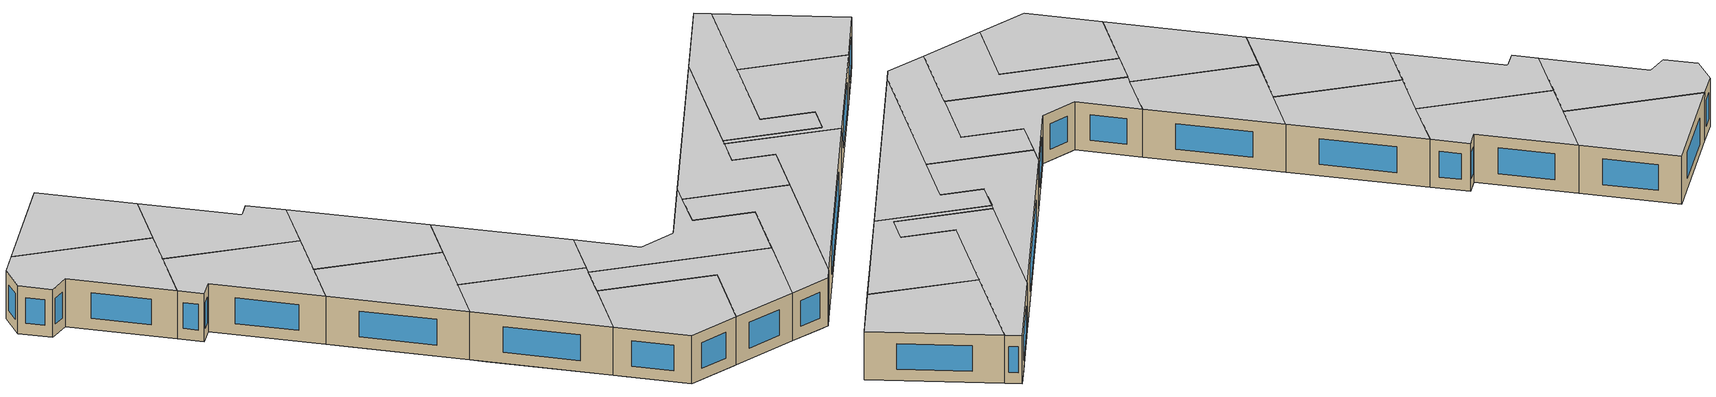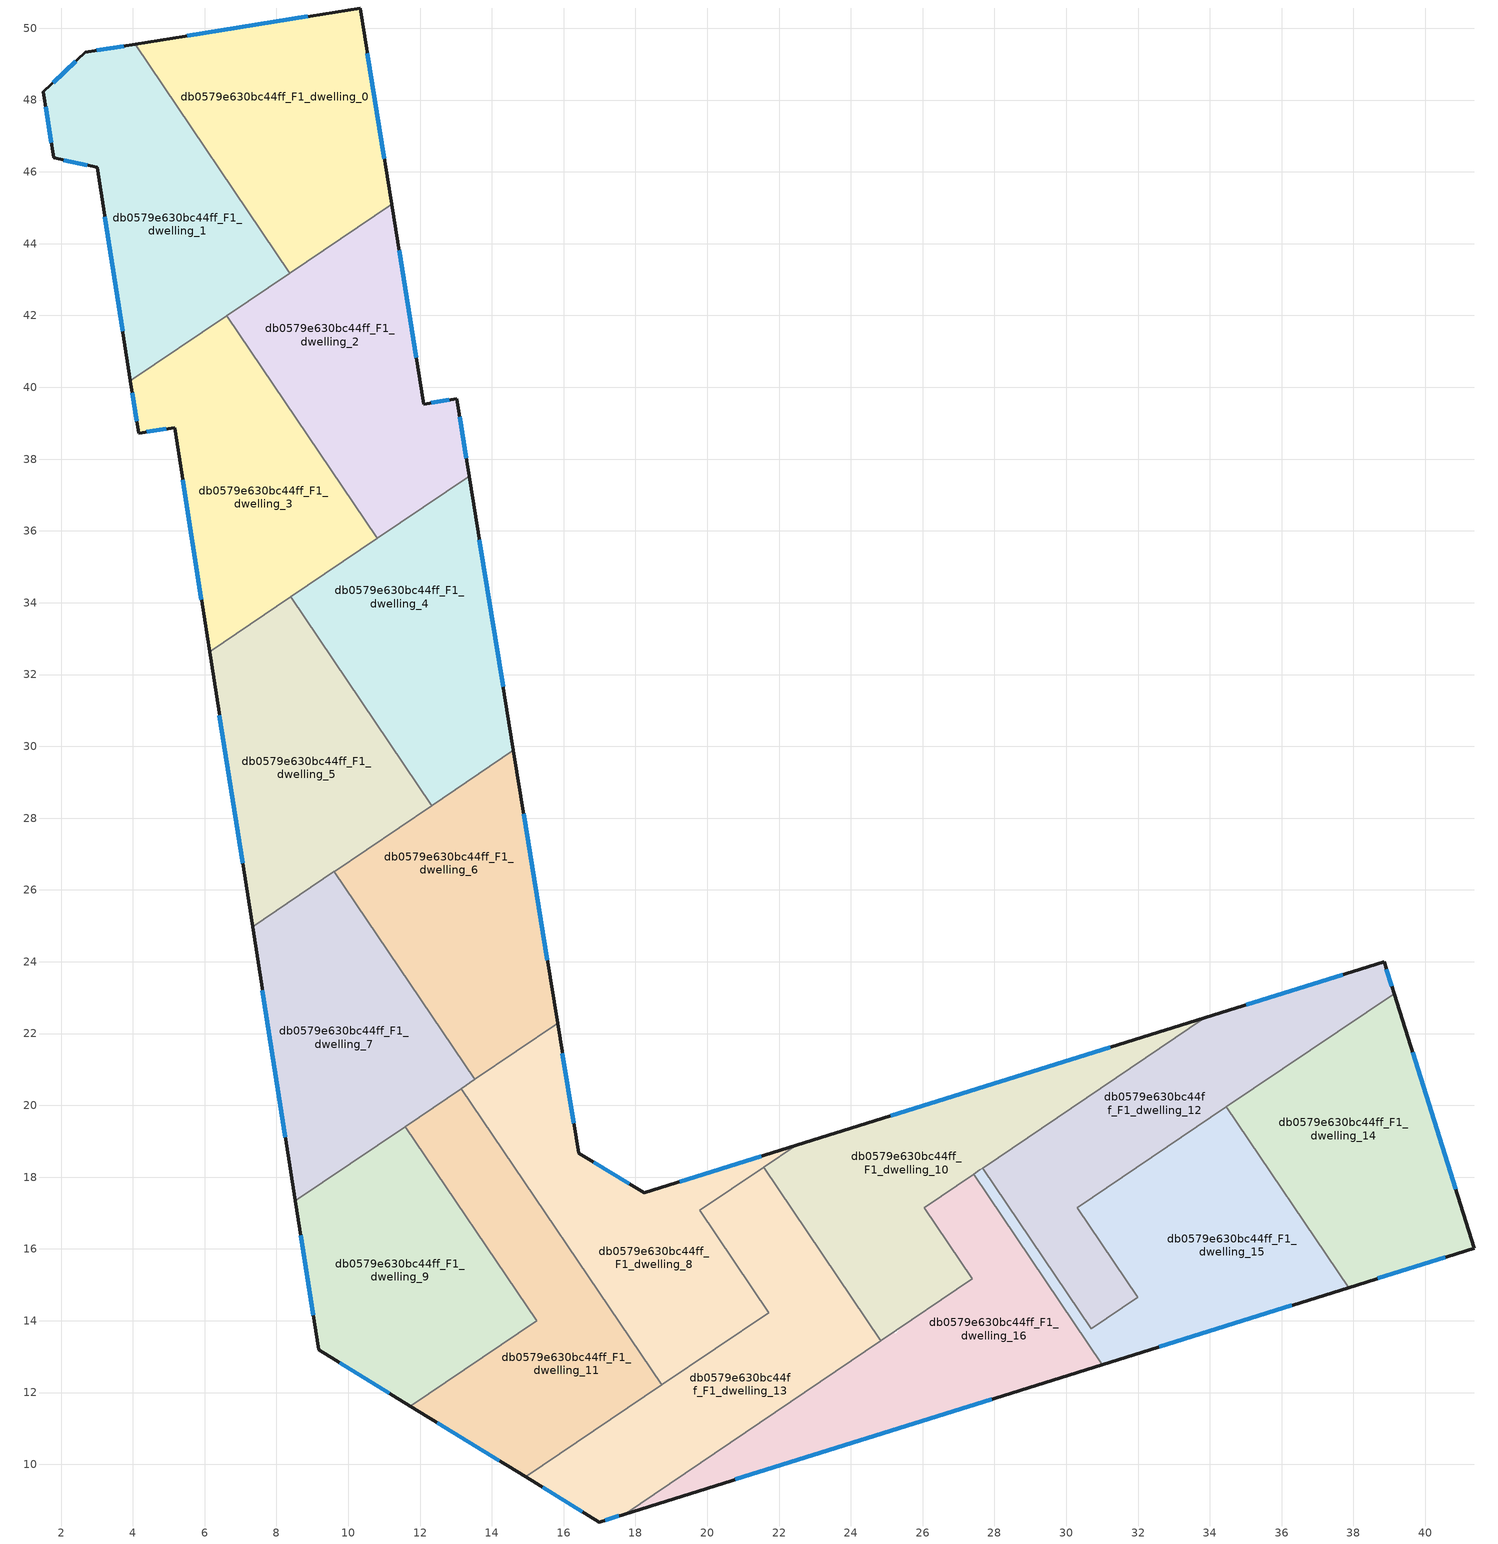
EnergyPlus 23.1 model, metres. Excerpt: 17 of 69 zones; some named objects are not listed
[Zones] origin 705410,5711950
db0579e630bc44ff_F1_dwelling_0
 floor to db0579e630bc44ff_F0_dwelling_0 (EU_floor_Construction): 10.33,50.57 10.8,47.63 8.46,44.39 6.68,45.68 4.06,49.55 z3
 floor to db0579e630bc44ff_F0_dwelling_2 (EU_floor_Construction): 10.8,47.63 11.21,45.1 8.37,43.18 7.99,43.74 z3
 floor to db0579e630bc44ff_F0_dwelling_1 (EU_floor_Construction): 8.46,44.39 7.99,43.74 6.68,45.68 z3
 wall outside (EU_wall_Construction): 11.21,45.1 10.33,50.57 4.06,49.55 z3:6
 wall to db0579e630bc44ff_F1_dwelling_1 (EU_wall_Construction): 4.06,49.55 8.37,43.18 z3:6
 wall to db0579e630bc44ff_F1_dwelling_2 (EU_wall_Construction): 8.37,43.18 11.21,45.1 z3:6
 window (EU_Window_Construction): 8.88,50.33 5.51,49.79 / 11,46.37 10.53,49.3 z3.69:5.31
 ceiling to db0579e630bc44ff_F2_dwelling_0 (EU_floor_Construction): 11.21,45.1 10.33,50.57 4.06,49.55 8.37,43.18 z6
db0579e630bc44ff_F1_dwelling_1
 floor to db0579e630bc44ff_F0_dwelling_1 (EU_floor_Construction): 6.68,45.68 7.99,43.74 6.84,42.15 3.93,40.18 3.01,46.12 1.79,46.39 1.51,48.24 2.22,48.9 z3
 floor to db0579e630bc44ff_F0_dwelling_0 (EU_floor_Construction): 4.06,49.55 6.68,45.68 2.22,48.9 2.68,49.33 z3
 floor to db0579e630bc44ff_F0_dwelling_2 (EU_floor_Construction): 7.99,43.74 8.37,43.18 6.85,42.15 z3
 wall outside (EU_wall_Construction): 4.06,49.55 2.68,49.33 1.51,48.24 1.79,46.39 3.01,46.12 3.93,40.18 z3:6
 wall to db0579e630bc44ff_F1_dwelling_3 (EU_wall_Construction): 3.93,40.18 6.61,41.99 z3:6
 wall to db0579e630bc44ff_F1_dwelling_2 (EU_wall_Construction): 6.61,41.99 8.37,43.18 z3:6
 window (EU_Window_Construction): 2.07,46.33 2.73,46.19 / 1.58,47.81 1.73,46.82 / 2.41,49.08 1.78,48.49 / 3.74,49.5 3,49.38 / 3.22,44.75 3.72,41.56 z3.69:5.31
 ceiling to db0579e630bc44ff_F2_dwelling_1 (EU_floor_Construction): 8.37,43.18 4.06,49.55 2.68,49.33 1.51,48.24 1.79,46.39 3.01,46.12 3.93,40.18 z6
db0579e630bc44ff_F1_dwelling_10
 floor to db0579e630bc44ff_F0_dwelling_12 (EU_floor_Construction): 30.96,21.54 29.47,19.47 27.67,18.25 27.59,18.2 26.04,17.15 26.89,15.9 25.38,13.81 25.18,13.68 24.2,14.39 22.49,16.92 24.32,19.46 z3
 floor to db0579e630bc44ff_F0_dwelling_15 (EU_floor_Construction): 26.89,15.9 27.39,15.17 25.39,13.82 z3
 floor to db0579e630bc44ff_F0_dwelling_14 (EU_floor_Construction): 33.86,22.44 29.47,19.47 30.96,21.54 z3
 floor to db0579e630bc44ff_F0_dwelling_13 (EU_floor_Construction): 25.18,13.68 24.84,13.45 24.2,14.39 z3
 floor to db0579e630bc44ff_F0_dwelling_10 (EU_floor_Construction): 24.32,19.46 22.49,16.92 21.57,18.27 22.48,18.89 z3
 wall outside (EU_wall_Construction): 33.86,22.44 22.48,18.89 z3:6
 wall to db0579e630bc44ff_F1_dwelling_13 (EU_wall_Construction): 21.57,18.27 24.84,13.45 z3:6
 wall to db0579e630bc44ff_F1_dwelling_16 (EU_wall_Construction): 24.84,13.45 27.39,15.17 26.04,17.15 27.42,18.08 z3:6
 wall to db0579e630bc44ff_F1_dwelling_8 (EU_wall_Construction): 22.48,18.89 21.57,18.27 z3:6
 wall to db0579e630bc44ff_F1_dwelling_12 (EU_wall_Construction): 27.67,18.25 33.86,22.44 z3:6
 wall to db0579e630bc44ff_F1_dwelling_15 (EU_wall_Construction): 27.42,18.08 27.59,18.2 27.67,18.25 z3:6
 window (EU_Window_Construction): 31.23,21.62 25.11,19.71 z3.69:5.31
 ceiling to db0579e630bc44ff_F2_dwelling_10 (EU_floor_Construction): 27.39,15.17 26.04,17.15 27.59,18.2 27.67,18.25 33.86,22.44 22.48,18.89 21.57,18.27 24.84,13.45 z6
db0579e630bc44ff_F1_dwelling_11
 floor to db0579e630bc44ff_F0_dwelling_11 (EU_floor_Construction): 17.64,13.83 18.74,12.21 14.95,9.65 11.73,11.62 15.25,14 14.3,15.4 14.7,15.96 z3
 floor to db0579e630bc44ff_F0_dwelling_8 (EU_floor_Construction): 13.15,20.47 15.47,17.03 14.99,16.36 12.37,18.24 11.58,19.41 z3
 floor to db0579e630bc44ff_F0_dwelling_9 (EU_floor_Construction): 14.99,16.36 14.3,15.4 12.37,18.24 z3
 floor to db0579e630bc44ff_F0_dwelling_10 (EU_floor_Construction): 15.47,17.03 17.64,13.83 14.7,15.96 z3
 wall outside (EU_wall_Construction): 11.73,11.62 14.95,9.65 z3:6
 wall to db0579e630bc44ff_F1_dwelling_8 (EU_wall_Construction): 18.74,12.21 13.15,20.47 z3:6
 wall to db0579e630bc44ff_F1_dwelling_9 (EU_wall_Construction): 11.58,19.41 15.25,14 11.73,11.62 z3:6
 wall to db0579e630bc44ff_F1_dwelling_13 (EU_wall_Construction): 14.95,9.65 18.74,12.21 z3:6
 wall to db0579e630bc44ff_F1_dwelling_7 (EU_wall_Construction): 13.15,20.47 11.58,19.41 z3:6
 window (EU_Window_Construction): 12.48,11.16 14.2,10.1 z3.69:5.31
 ceiling to db0579e630bc44ff_F2_dwelling_11 (EU_floor_Construction): 18.74,12.21 13.15,20.47 11.58,19.41 15.25,14 11.73,11.62 14.95,9.65 z6
db0579e630bc44ff_F1_dwelling_12
 floor to db0579e630bc44ff_F0_dwelling_14 (EU_floor_Construction): 37.57,23.6 35.4,20.59 30.31,17.14 30.75,16.49 28.49,18.12 29.47,19.47 33.86,22.44 z3
 floor to db0579e630bc44ff_F0_dwelling_15 (EU_floor_Construction): 30.75,16.49 31.57,15.28 30.59,13.93 28.11,17.6 28.49,18.12 z3
 floor to db0579e630bc44ff_F0_dwelling_16 (EU_floor_Construction): 38.85,24 39.13,23.11 35.4,20.59 37.57,23.6 z3
 floor to db0579e630bc44ff_F0_dwelling_17 (EU_floor_Construction): 31.57,15.28 31.99,14.65 30.7,13.78 30.59,13.93 z3
 floor to db0579e630bc44ff_F0_dwelling_12 (EU_floor_Construction): 29.47,19.47 28.11,17.6 27.67,18.25 z3
 wall outside (EU_wall_Construction): 39.13,23.11 38.85,24 33.86,22.44 z3:6
 wall to db0579e630bc44ff_F1_dwelling_15 (EU_wall_Construction): 27.67,18.25 30.7,13.78 31.99,14.65 30.31,17.14 34.46,19.95 z3:6
 wall to db0579e630bc44ff_F1_dwelling_14 (EU_wall_Construction): 34.46,19.96 39.13,23.11 z3:6
 window (EU_Window_Construction): 39.07,23.32 38.92,23.8 / 37.7,23.64 35.02,22.8 z3.69:5.31
 ceiling to db0579e630bc44ff_F2_dwelling_12 (EU_floor_Construction): 31.99,14.65 30.31,17.14 39.13,23.11 38.85,24 33.86,22.44 27.67,18.25 30.7,13.78 z6
db0579e630bc44ff_F1_dwelling_13
 floor to db0579e630bc44ff_F0_dwelling_13 (EU_floor_Construction): 24.2,14.39 24.84,13.45 17.7,8.62 16.99,8.39 16.54,8.67 19.42,12.68 21.72,14.23 21.15,15.07 21.87,16.07 z3
 floor to db0579e630bc44ff_F0_dwelling_10 (EU_floor_Construction): 21.57,18.27 22.49,16.92 21.15,15.07 19.79,17.07 z3; 19.42,12.68 19.36,12.59 19.33,12.61 z3
 floor to db0579e630bc44ff_F0_dwelling_12 (EU_floor_Construction): 22.49,16.92 24.2,14.39 21.87,16.07 z3
 floor to db0579e630bc44ff_F0_dwelling_11 (EU_floor_Construction): 19.36,12.59 16.54,8.67 14.95,9.65 19.33,12.61 z3
 wall outside (EU_wall_Construction): 14.95,9.65 16.99,8.39 17.7,8.62 z3:6
 wall to db0579e630bc44ff_F1_dwelling_8 (EU_wall_Construction): 21.57,18.27 19.79,17.07 21.72,14.23 18.74,12.21 z3:6
 wall to db0579e630bc44ff_F1_dwelling_16 (EU_wall_Construction): 17.7,8.62 24.84,13.44 z3:6
 window (EU_Window_Construction): 17.15,8.45 17.53,8.56 / 15.42,9.36 16.52,8.68 z3.69:5.31
 ceiling to db0579e630bc44ff_F2_dwelling_13 (EU_floor_Construction): 24.84,13.45 21.57,18.27 19.79,17.07 21.72,14.23 14.95,9.65 16.99,8.39 17.7,8.62 z6
db0579e630bc44ff_F1_dwelling_14
 floor to db0579e630bc44ff_F0_dwelling_16 (EU_floor_Construction): 39.13,23.11 41.36,16.02 39.9,15.56 35.09,19.03 34.69,19.61 35.4,20.59 z3
 floor to db0579e630bc44ff_F0_dwelling_17 (EU_floor_Construction): 39.9,15.56 37.86,14.93 35.09,19.03 z3
 floor to db0579e630bc44ff_F0_dwelling_14 (EU_floor_Construction): 35.4,20.59 34.69,19.61 34.46,19.96 z3
 wall outside (EU_wall_Construction): 37.86,14.92 41.36,16.02 39.13,23.11 z3:6
 wall to db0579e630bc44ff_F1_dwelling_15 (EU_wall_Construction): 34.46,19.96 37.86,14.92 z3:6
 window (EU_Window_Construction): 38.67,15.18 40.55,15.77 / 40.84,17.66 39.65,21.47 z3.69:5.31
 ceiling to db0579e630bc44ff_F2_dwelling_14 (EU_floor_Construction): 41.36,16.02 39.13,23.11 34.46,19.96 37.86,14.92 z6
db0579e630bc44ff_F1_dwelling_15
 floor to db0579e630bc44ff_F0_dwelling_17 (EU_floor_Construction): 35.09,19.03 37.86,14.93 31,12.78 30.4,13.67 30.59,13.93 30.7,13.78 31.99,14.65 31.57,15.28 34.55,19.42 z3
 floor to db0579e630bc44ff_F0_dwelling_14 (EU_floor_Construction): 34.46,19.96 34.69,19.61 31.86,15.69 30.75,16.49 30.31,17.14 z3
 floor to db0579e630bc44ff_F0_dwelling_16 (EU_floor_Construction): 34.69,19.61 35.09,19.03 34.55,19.42 z3
 floor to db0579e630bc44ff_F0_dwelling_15 (EU_floor_Construction): 28.11,17.6 30.59,13.93 30.4,13.67 27.92,17.33 z3; 31.86,15.69 31.57,15.28 30.75,16.49 z3
 floor to db0579e630bc44ff_F0_dwelling_12 (EU_floor_Construction): 27.67,18.25 28.11,17.6 27.92,17.33 27.42,18.08 27.5,18.14 27.59,18.2 z3
 wall outside (EU_wall_Construction): 31,12.78 37.86,14.92 z3:6
 wall to db0579e630bc44ff_F1_dwelling_16 (EU_wall_Construction): 27.42,18.08 31,12.78 z3:6
 window (EU_Window_Construction): 32.59,13.27 36.28,14.43 z3.69:5.31
 ceiling to db0579e630bc44ff_F2_dwelling_15 (EU_floor_Construction): 37.86,14.92 34.46,19.96 30.31,17.14 31.99,14.65 30.7,13.78 27.67,18.25 27.42,18.08 31,12.78 z6
db0579e630bc44ff_F1_dwelling_16
 floor to db0579e630bc44ff_F0_dwelling_15 (EU_floor_Construction): 27.92,17.33 30.4,13.67 29.4,12.28 22.78,10.21 25.39,13.82 27.39,15.17 26.89,15.9 z3
 floor to db0579e630bc44ff_F0_dwelling_12 (EU_floor_Construction): 27.42,18.08 27.92,17.33 26.89,15.9 26.04,17.15 z3
 floor to db0579e630bc44ff_F0_dwelling_13 (EU_floor_Construction): 25.25,13.63 22.78,10.21 17.7,8.62 25.18,13.68 z3
 floor to db0579e630bc44ff_F0_dwelling_17 (EU_floor_Construction): 30.4,13.67 31,12.78 29.4,12.28 z3
 wall outside (EU_wall_Construction): 17.7,8.62 31,12.78 z3:6
 window (EU_Window_Construction): 20.78,9.58 27.92,11.81 z3.69:5.31
 ceiling to db0579e630bc44ff_F2_dwelling_16 (EU_floor_Construction): 31,12.78 27.42,18.08 26.04,17.15 27.39,15.17 17.7,8.62 z6
db0579e630bc44ff_F1_dwelling_2
 floor to db0579e630bc44ff_F0_dwelling_2 (EU_floor_Construction): 11.21,45.1 12.1,39.53 12.18,39.55 10.93,37.81 8.02,39.9 6.67,41.91 6.84,42.15 z3
 floor to db0579e630bc44ff_F0_dwelling_4 (EU_floor_Construction): 13.02,39.68 13.37,37.53 10.81,35.79 10.16,36.75 12.18,39.55 z3
 floor to db0579e630bc44ff_F0_dwelling_1 (EU_floor_Construction): 6.84,42.15 6.67,41.91 6.61,41.99 z3
 floor to db0579e630bc44ff_F0_dwelling_3 (EU_floor_Construction): 10.93,37.81 10.16,36.75 8.02,39.9 z3
 wall outside (EU_wall_Construction): 13.37,37.53 13.02,39.68 12.1,39.53 11.21,45.1 z3:6
 wall to db0579e630bc44ff_F1_dwelling_3 (EU_wall_Construction): 6.61,41.99 10.81,35.79 z3:6
 wall to db0579e630bc44ff_F1_dwelling_4 (EU_wall_Construction): 10.81,35.79 13.37,37.53 z3:6
 window (EU_Window_Construction): 11.9,40.82 11.42,43.81 / 12.81,39.65 12.32,39.57 / 13.29,38.03 13.1,39.18 z3.69:5.31
 ceiling to db0579e630bc44ff_F2_dwelling_2 (EU_floor_Construction): 13.37,37.53 13.02,39.68 12.1,39.53 11.21,45.1 6.61,41.99 10.81,35.79 z6
db0579e630bc44ff_F1_dwelling_3
 floor to db0579e630bc44ff_F0_dwelling_3 (EU_floor_Construction): 8.02,39.9 10.16,36.75 8.2,34.03 6.14,32.64 5.16,38.87 4.4,38.76 6.18,41.23 z3
 floor to db0579e630bc44ff_F0_dwelling_1 (EU_floor_Construction): 6.61,41.99 6.67,41.91 4.4,38.76 4.16,38.72 3.93,40.18 z3
 floor to db0579e630bc44ff_F0_dwelling_2 (EU_floor_Construction): 6.67,41.91 8.02,39.9 6.18,41.23 z3
 floor to db0579e630bc44ff_F0_dwelling_4 (EU_floor_Construction): 10.16,36.75 10.81,35.79 8.2,34.03 z3
 wall outside (EU_wall_Construction): 3.93,40.18 4.16,38.72 5.16,38.87 6.14,32.64 z3:6
 wall to db0579e630bc44ff_F1_dwelling_5 (EU_wall_Construction): 6.14,32.64 8.39,34.16 z3:6
 wall to db0579e630bc44ff_F1_dwelling_4 (EU_wall_Construction): 8.39,34.16 10.81,35.79 z3:6
 window (EU_Window_Construction): 4.39,38.76 4.93,38.84 / 3.99,39.84 4.11,39.06 / 5.39,37.43 5.91,34.08 z3.69:5.31
 ceiling to db0579e630bc44ff_F2_dwelling_3 (EU_floor_Construction): 10.81,35.79 6.61,41.99 3.93,40.18 4.16,38.72 5.16,38.87 6.14,32.64 z6
db0579e630bc44ff_F1_dwelling_4
 floor to db0579e630bc44ff_F0_dwelling_4 (EU_floor_Construction): 13.37,37.53 14.06,33.26 12.27,30.79 9.16,33.03 8.39,34.16 z3
 floor to db0579e630bc44ff_F0_dwelling_6 (EU_floor_Construction): 14.06,33.26 14.6,29.89 12.33,28.35 11.45,29.65 z3
 floor to db0579e630bc44ff_F0_dwelling_5 (EU_floor_Construction): 12.27,30.79 11.45,29.65 9.16,33.03 z3
 wall outside (EU_wall_Construction): 14.6,29.89 13.37,37.53 z3:6
 wall to db0579e630bc44ff_F1_dwelling_5 (EU_wall_Construction): 8.39,34.16 12.33,28.35 z3:6
 wall to db0579e630bc44ff_F1_dwelling_6 (EU_wall_Construction): 12.33,28.35 14.6,29.89 z3:6
 window (EU_Window_Construction): 14.32,31.65 13.65,35.76 z3.69:5.31
 ceiling to db0579e630bc44ff_F2_dwelling_4 (EU_floor_Construction): 14.6,29.89 13.37,37.53 8.39,34.16 12.33,28.35 z6
db0579e630bc44ff_F1_dwelling_5
 floor to db0579e630bc44ff_F0_dwelling_5 (EU_floor_Construction): 9.16,33.03 11.45,29.65 8.78,25.95 7.33,24.97 6.32,31.43 8.06,33.83 z3
 floor to db0579e630bc44ff_F0_dwelling_3 (EU_floor_Construction): 8.2,34.03 6.32,31.43 6.14,32.64 z3
 floor to db0579e630bc44ff_F0_dwelling_7 (EU_floor_Construction): 9.49,26.43 8.78,25.95 9.25,26.6 z3
 floor to db0579e630bc44ff_F0_dwelling_4 (EU_floor_Construction): 8.39,34.16 9.16,33.03 8.06,33.83 8.2,34.03 z3
 floor to db0579e630bc44ff_F0_dwelling_6 (EU_floor_Construction): 11.45,29.65 12.33,28.35 9.49,26.43 9.25,26.6 z3
 wall outside (EU_wall_Construction): 6.14,32.64 7.33,24.97 z3:6
 wall to db0579e630bc44ff_F1_dwelling_7 (EU_wall_Construction): 7.33,24.97 9.62,26.51 z3:6
 wall to db0579e630bc44ff_F1_dwelling_6 (EU_wall_Construction): 9.62,26.51 12.33,28.35 z3:6
 window (EU_Window_Construction): 6.41,30.86 7.06,26.74 z3.69:5.31
 ceiling to db0579e630bc44ff_F2_dwelling_5 (EU_floor_Construction): 12.33,28.35 8.39,34.16 6.14,32.64 7.33,24.97 z6
db0579e630bc44ff_F1_dwelling_6
 floor to db0579e630bc44ff_F0_dwelling_6 (EU_floor_Construction): 14.6,29.89 15.22,26.08 13.42,23.59 9.85,26.17 9.62,26.51 z3
 floor to db0579e630bc44ff_F0_dwelling_7 (EU_floor_Construction): 13.42,23.59 12.48,22.29 9.85,26.17 z3
 floor to db0579e630bc44ff_F0_dwelling_8 (EU_floor_Construction): 15.22,26.08 15.83,22.28 13.53,20.73 12.48,22.29 z3
 wall outside (EU_wall_Construction): 15.83,22.28 14.6,29.89 z3:6
 wall to db0579e630bc44ff_F1_dwelling_7 (EU_wall_Construction): 9.62,26.51 13.53,20.73 15.83,22.28 z3:6
 window (EU_Window_Construction): 15.55,24.04 14.89,28.13 z3.69:5.31
 ceiling to db0579e630bc44ff_F2_dwelling_6 (EU_floor_Construction): 15.83,22.28 14.6,29.89 9.62,26.51 13.53,20.73 z6
db0579e630bc44ff_F1_dwelling_7
 floor to db0579e630bc44ff_F0_dwelling_7 (EU_floor_Construction): 9.85,26.17 12.48,22.29 9.27,17.84 8.53,17.34 7.47,24.13 8.77,25.94 9.49,26.43 z3
 floor to db0579e630bc44ff_F0_dwelling_5 (EU_floor_Construction): 8.77,25.94 7.47,24.13 7.33,24.97 z3
 floor to db0579e630bc44ff_F0_dwelling_6 (EU_floor_Construction): 9.62,26.51 9.85,26.17 9.49,26.43 z3
 floor to db0579e630bc44ff_F0_dwelling_9 (EU_floor_Construction): 11.16,19.12 9.27,17.84 10.52,19.58 z3
 floor to db0579e630bc44ff_F0_dwelling_8 (EU_floor_Construction): 15.83,22.28 11.16,19.12 10.52,19.58 12.48,22.29 13.53,20.73 z3
 wall outside (EU_wall_Construction): 7.33,24.97 8.53,17.34 z3:6
 wall to db0579e630bc44ff_F1_dwelling_9 (EU_wall_Construction): 8.53,17.34 11.58,19.41 z3:6
 wall to db0579e630bc44ff_F1_dwelling_8 (EU_wall_Construction): 13.15,20.47 13.53,20.73 15.83,22.28 z3:6
 window (EU_Window_Construction): 7.61,23.2 8.25,19.11 z3.69:5.31
 ceiling to db0579e630bc44ff_F2_dwelling_7 (EU_floor_Construction): 13.53,20.73 9.62,26.51 7.33,24.97 8.53,17.34 15.83,22.28 z6
db0579e630bc44ff_F1_dwelling_8
 floor to db0579e630bc44ff_F0_dwelling_10 (EU_floor_Construction): 22.48,18.89 19.79,17.07 21.15,15.07 19.43,12.68 19.33,12.61 17.64,13.83 15.47,17.03 16.58,18.57 18.25,17.57 z3
 floor to db0579e630bc44ff_F0_dwelling_13 (EU_floor_Construction): 21.15,15.07 21.72,14.23 19.43,12.68 z3
 floor to db0579e630bc44ff_F0_dwelling_8 (EU_floor_Construction): 15.83,22.28 16.42,18.67 16.58,18.57 15.47,17.03 13.15,20.47 z3
 floor to db0579e630bc44ff_F0_dwelling_11 (EU_floor_Construction): 19.33,12.61 18.74,12.21 17.64,13.83 z3
 wall outside (EU_wall_Construction): 22.48,18.89 18.25,17.57 16.42,18.67 15.83,22.28 z3:6
 window (EU_Window_Construction): 17.83,17.82 16.84,18.42 / 21.5,18.58 19.23,17.87 / 16.28,19.51 15.97,21.45 z3.69:5.31
 ceiling to db0579e630bc44ff_F2_dwelling_8 (EU_floor_Construction): 21.72,14.23 19.79,17.07 22.48,18.89 18.25,17.57 16.42,18.67 15.83,22.28 13.15,20.47 18.74,12.21 z6
db0579e630bc44ff_F1_dwelling_9
 floor to db0579e630bc44ff_F0_dwelling_8 (EU_floor_Construction): 11.58,19.41 12.37,18.24 11.16,19.12 z3
 floor to db0579e630bc44ff_F0_dwelling_9 (EU_floor_Construction): 12.37,18.24 14.3,15.4 11.62,11.69 9.18,13.19 8.59,16.91 9.27,17.84 11.16,19.12 z3
 floor to db0579e630bc44ff_F0_dwelling_7 (EU_floor_Construction): 9.27,17.84 8.59,16.91 8.53,17.34 z3
 floor to db0579e630bc44ff_F0_dwelling_11 (EU_floor_Construction): 14.3,15.4 15.25,14 11.73,11.62 11.62,11.69 z3
 wall outside (EU_wall_Construction): 8.53,17.34 9.18,13.19 11.73,11.62 z3:6
 window (EU_Window_Construction): 8.68,16.38 9.02,14.15 / 9.77,12.83 11.14,11.98 z3.69:5.31
 ceiling to db0579e630bc44ff_F2_dwelling_9 (EU_floor_Construction): 15.25,14 11.58,19.41 8.53,17.34 9.18,13.19 11.73,11.62 z6
[Building]
EU S2 Campaign: North Axis=0; Terrain=City; Solar Distribution=FullExterior
[Site:Location]
London: Latitude=51.5; Longitude=-0.5; Time Zone=0; Elevation=25
[SizingPeriod:WeatherFileDays]
AnnualSizingPeriod: Begin Month=1; Begin Day of Month=1; End Month=12; End Day of Month=31; Day of Week for Start Day=Monday; Use Weather File Daylight Saving Period=No; Use Weather File Rain and Snow Indicators=No
[MATERIAL]
EU_InternalMass_Material: Roughness=MediumRough; Thickness=0.1; Conductivity=1; Density=1800; Specific Heat=900; Thermal Absorptance=0.9; Solar Absorptance=0.7; Visible Absorptance=0.7
[MATERIAL:NOMASS] Roughness=MediumRough; Thermal Absorptance=0.9; Solar Absorptance=0.7; Visible Absorptance=0.7
Name | Thermal Resistance
EU_wall_NoMass | 0.635353
EU_floor_NoMass | 1.96382
[WINDOWMATERIAL:SIMPLEGLAZINGSYSTEM]
EU_Window_SimpleGlazing: UFactor=2.96269; Solar Heat Gain Coefficient=0.76; Visible Transmittance=0.76
[CONSTRUCTION]
EU_wall_Construction: EU_wall_NoMass
EU_floor_Construction: EU_floor_NoMass
EU_InternalMass_Construction: EU_InternalMass_Material
EU_Window_Construction: EU_Window_SimpleGlazing
[ZONE] Type=1; Multiplier=1; Ceiling Height=autocalculate; Floor Area=autocalculate; Part of Total Floor Area=Yes
Name | Volume
db0579e630bc44ff_F1_dwelling_0 | 92.1892
db0579e630bc44ff_F1_dwelling_1 | 92.1943
db0579e630bc44ff_F1_dwelling_10 | 92.2024
db0579e630bc44ff_F1_dwelling_11 | 92.2039
db0579e630bc44ff_F1_dwelling_12 | 92.209
db0579e630bc44ff_F1_dwelling_13 | 92.1958
db0579e630bc44ff_F1_dwelling_14 | 92.1951
db0579e630bc44ff_F1_dwelling_15; db0579e630bc44ff_F1_dwelling_16 | 92.1987
db0579e630bc44ff_F1_dwelling_2 | 92.1936
db0579e630bc44ff_F1_dwelling_3 | 92.2126
db0579e630bc44ff_F1_dwelling_4 | 92.1855
db0579e630bc44ff_F1_dwelling_5 | 92.1907
db0579e630bc44ff_F1_dwelling_6 | 92.198
db0579e630bc44ff_F1_dwelling_7 | 92.2053
db0579e630bc44ff_F1_dwelling_8 | 92.1863
db0579e630bc44ff_F1_dwelling_9 | 92.1833
[INTERNALMASS] Construction=EU_InternalMass_Construction
Name | Zone or ZoneList | Surface Area
db0579e630bc44ff_F1_dwelling_0_EU_InternalMass | db0579e630bc44ff_F1_dwelling_0 | 30.7291
db0579e630bc44ff_F1_dwelling_1_EU_InternalMass | db0579e630bc44ff_F1_dwelling_1 | 30.7317
db0579e630bc44ff_F1_dwelling_2_EU_InternalMass | db0579e630bc44ff_F1_dwelling_2 | 30.7326
db0579e630bc44ff_F1_dwelling_3_EU_InternalMass | db0579e630bc44ff_F1_dwelling_3 | 30.737
db0579e630bc44ff_F1_dwelling_4_EU_InternalMass | db0579e630bc44ff_F1_dwelling_4 | 30.7299
db0579e630bc44ff_F1_dwelling_5_EU_InternalMass | db0579e630bc44ff_F1_dwelling_5 | 30.7312
db0579e630bc44ff_F1_dwelling_6_EU_InternalMass | db0579e630bc44ff_F1_dwelling_6 | 30.732
db0579e630bc44ff_F1_dwelling_7_EU_InternalMass | db0579e630bc44ff_F1_dwelling_7 | 30.7376
db0579e630bc44ff_F1_dwelling_8_EU_InternalMass | db0579e630bc44ff_F1_dwelling_8 | 30.7288
db0579e630bc44ff_F1_dwelling_9_EU_InternalMass | db0579e630bc44ff_F1_dwelling_9 | 30.7278
db0579e630bc44ff_F1_dwelling_10_EU_InternalMass | db0579e630bc44ff_F1_dwelling_10 | 30.7372
db0579e630bc44ff_F1_dwelling_11_EU_InternalMass | db0579e630bc44ff_F1_dwelling_11 | 30.7348
db0579e630bc44ff_F1_dwelling_12_EU_InternalMass | db0579e630bc44ff_F1_dwelling_12 | 30.7368
db0579e630bc44ff_F1_dwelling_13_EU_InternalMass | db0579e630bc44ff_F1_dwelling_13 | 30.7312
db0579e630bc44ff_F1_dwelling_14_EU_InternalMass | db0579e630bc44ff_F1_dwelling_14 | 30.7317
db0579e630bc44ff_F1_dwelling_15_EU_InternalMass | db0579e630bc44ff_F1_dwelling_15 | 30.7332
db0579e630bc44ff_F1_dwelling_16_EU_InternalMass | db0579e630bc44ff_F1_dwelling_16 | 30.7302
[OTHEREQUIPMENT] Fuel Type=Electricity; Design Level Calculation Method=Watts/Area; Power per Zone Floor Area=1; Fraction Latent=0; Fraction Radiant=0; Fraction Lost=0; Carbon Dioxide Generation Rate=0; EndUse Subcategory=EU_Step8_InternalGains
Name | Zone or ZoneList or Space or SpaceList | Schedule
EU_Step8_InternalGain_db0579e630bc44ff_F1_dwelling_0_f000 | db0579e630bc44ff_F1_dwelling_0 | EU_Step8_GainSchedule_db0579e630bc44ff_F1_dwelling_0_f000
EU_Step8_InternalGain_db0579e630bc44ff_F1_dwelling_1_f000 | db0579e630bc44ff_F1_dwelling_1 | EU_Step8_GainSchedule_db0579e630bc44ff_F1_dwelling_1_f000
EU_Step8_InternalGain_db0579e630bc44ff_F1_dwelling_2_f000 | db0579e630bc44ff_F1_dwelling_2 | EU_Step8_GainSchedule_db0579e630bc44ff_F1_dwelling_2_f000
EU_Step8_InternalGain_db0579e630bc44ff_F1_dwelling_3_f000 | db0579e630bc44ff_F1_dwelling_3 | EU_Step8_GainSchedule_db0579e630bc44ff_F1_dwelling_3_f000
EU_Step8_InternalGain_db0579e630bc44ff_F1_dwelling_4_f000 | db0579e630bc44ff_F1_dwelling_4 | EU_Step8_GainSchedule_db0579e630bc44ff_F1_dwelling_4_f000
EU_Step8_InternalGain_db0579e630bc44ff_F1_dwelling_5_f000 | db0579e630bc44ff_F1_dwelling_5 | EU_Step8_GainSchedule_db0579e630bc44ff_F1_dwelling_5_f000
EU_Step8_InternalGain_db0579e630bc44ff_F1_dwelling_6_f000 | db0579e630bc44ff_F1_dwelling_6 | EU_Step8_GainSchedule_db0579e630bc44ff_F1_dwelling_6_f000
EU_Step8_InternalGain_db0579e630bc44ff_F1_dwelling_7_f000 | db0579e630bc44ff_F1_dwelling_7 | EU_Step8_GainSchedule_db0579e630bc44ff_F1_dwelling_7_f000
EU_Step8_InternalGain_db0579e630bc44ff_F1_dwelling_8_f000 | db0579e630bc44ff_F1_dwelling_8 | EU_Step8_GainSchedule_db0579e630bc44ff_F1_dwelling_8_f000
EU_Step8_InternalGain_db0579e630bc44ff_F1_dwelling_9_f000 | db0579e630bc44ff_F1_dwelling_9 | EU_Step8_GainSchedule_db0579e630bc44ff_F1_dwelling_9_f000
EU_Step8_InternalGain_db0579e630bc44ff_F1_dwelling_10_f000 | db0579e630bc44ff_F1_dwelling_10 | EU_Step8_GainSchedule_db0579e630bc44ff_F1_dwelling_10_f000
EU_Step8_InternalGain_db0579e630bc44ff_F1_dwelling_11_f000 | db0579e630bc44ff_F1_dwelling_11 | EU_Step8_GainSchedule_db0579e630bc44ff_F1_dwelling_11_f000
EU_Step8_InternalGain_db0579e630bc44ff_F1_dwelling_12_f000 | db0579e630bc44ff_F1_dwelling_12 | EU_Step8_GainSchedule_db0579e630bc44ff_F1_dwelling_12_f000
EU_Step8_InternalGain_db0579e630bc44ff_F1_dwelling_13_f000 | db0579e630bc44ff_F1_dwelling_13 | EU_Step8_GainSchedule_db0579e630bc44ff_F1_dwelling_13_f000
EU_Step8_InternalGain_db0579e630bc44ff_F1_dwelling_14_f000 | db0579e630bc44ff_F1_dwelling_14 | EU_Step8_GainSchedule_db0579e630bc44ff_F1_dwelling_14_f000
EU_Step8_InternalGain_db0579e630bc44ff_F1_dwelling_15_f000 | db0579e630bc44ff_F1_dwelling_15 | EU_Step8_GainSchedule_db0579e630bc44ff_F1_dwelling_15_f000
EU_Step8_InternalGain_db0579e630bc44ff_F1_dwelling_16_f000 | db0579e630bc44ff_F1_dwelling_16 | EU_Step8_GainSchedule_db0579e630bc44ff_F1_dwelling_16_f000
[ZONEVENTILATION:DESIGNFLOWRATE] Schedule=EU_AlwaysOn; Design Flow Rate Calculation Method=AirChanges/Hour; Air Changes per Hour=0.555504; Ventilation Type=Natural; Fan Pressure Rise=0; Fan Total Efficiency=1; Constant Term Coefficient=1; Temperature Term Coefficient=0; Velocity Term Coefficient=0; Velocity Squared Term Coefficient=0; Minimum Indoor Temperature=-100; Maximum Indoor Temperature=100; Delta Temperature=-100; Minimum Outdoor Temperature=-100; Maximum Outdoor Temperature=100; Maximum Wind Speed=40
Name | Zone or ZoneList or Space or SpaceList
EU_ConstantAir_db0579e630bc44ff_F1_dwelling_0 | db0579e630bc44ff_F1_dwelling_0
EU_ConstantAir_db0579e630bc44ff_F1_dwelling_1 | db0579e630bc44ff_F1_dwelling_1
EU_ConstantAir_db0579e630bc44ff_F1_dwelling_2 | db0579e630bc44ff_F1_dwelling_2
EU_ConstantAir_db0579e630bc44ff_F1_dwelling_3 | db0579e630bc44ff_F1_dwelling_3
EU_ConstantAir_db0579e630bc44ff_F1_dwelling_4 | db0579e630bc44ff_F1_dwelling_4
EU_ConstantAir_db0579e630bc44ff_F1_dwelling_5 | db0579e630bc44ff_F1_dwelling_5
EU_ConstantAir_db0579e630bc44ff_F1_dwelling_6 | db0579e630bc44ff_F1_dwelling_6
EU_ConstantAir_db0579e630bc44ff_F1_dwelling_7 | db0579e630bc44ff_F1_dwelling_7
EU_ConstantAir_db0579e630bc44ff_F1_dwelling_8 | db0579e630bc44ff_F1_dwelling_8
EU_ConstantAir_db0579e630bc44ff_F1_dwelling_9 | db0579e630bc44ff_F1_dwelling_9
EU_ConstantAir_db0579e630bc44ff_F1_dwelling_10 | db0579e630bc44ff_F1_dwelling_10
EU_ConstantAir_db0579e630bc44ff_F1_dwelling_11 | db0579e630bc44ff_F1_dwelling_11
EU_ConstantAir_db0579e630bc44ff_F1_dwelling_12 | db0579e630bc44ff_F1_dwelling_12
EU_ConstantAir_db0579e630bc44ff_F1_dwelling_13 | db0579e630bc44ff_F1_dwelling_13
EU_ConstantAir_db0579e630bc44ff_F1_dwelling_14 | db0579e630bc44ff_F1_dwelling_14
EU_ConstantAir_db0579e630bc44ff_F1_dwelling_15 | db0579e630bc44ff_F1_dwelling_15
EU_ConstantAir_db0579e630bc44ff_F1_dwelling_16 | db0579e630bc44ff_F1_dwelling_16
[HVACTEMPLATE:ZONE:IDEALLOADSAIRSYSTEM] System Availability Schedule=EU_AlwaysOn; Maximum Heating Supply Air Temperature=50; Minimum Cooling Supply Air Temperature=13; Maximum Heating Supply Air Humidity Ratio=0.0156; Minimum Cooling Supply Air Humidity Ratio=0.0077; Heating Limit=NoLimit; Cooling Limit=NoLimit; Heating Availability Schedule=EU_AlwaysOn; Cooling Availability Schedule=EU_CoolingOff; Dehumidification Control Type=ConstantSensibleHeatRatio; Cooling Sensible Heat Ratio=0.7; Dehumidification Setpoint=60; Humidification Control Type=None; Humidification Setpoint=30; Outdoor Air Method=None; Outdoor Air Flow Rate per Person=0.00944; Outdoor Air Flow Rate per Zone Floor Area=0; Outdoor Air Flow Rate per Zone=0; Demand Controlled Ventilation Type=None; Outdoor Air Economizer Type=NoEconomizer; Heat Recovery Type=None; Sensible Heat Recovery Effectiveness=0.7; Latent Heat Recovery Effectiveness=0.65
Name | Template Thermostat
db0579e630bc44ff_F1_dwelling_0 | EU_HeatOnly_db0579e630bc44ff_F1_dwelling_0
db0579e630bc44ff_F1_dwelling_1 | EU_HeatOnly_db0579e630bc44ff_F1_dwelling_1
db0579e630bc44ff_F1_dwelling_2 | EU_HeatOnly_db0579e630bc44ff_F1_dwelling_2
db0579e630bc44ff_F1_dwelling_3 | EU_HeatOnly_db0579e630bc44ff_F1_dwelling_3
db0579e630bc44ff_F1_dwelling_4 | EU_HeatOnly_db0579e630bc44ff_F1_dwelling_4
db0579e630bc44ff_F1_dwelling_5 | EU_HeatOnly_db0579e630bc44ff_F1_dwelling_5
db0579e630bc44ff_F1_dwelling_6 | EU_HeatOnly_db0579e630bc44ff_F1_dwelling_6
db0579e630bc44ff_F1_dwelling_7 | EU_HeatOnly_db0579e630bc44ff_F1_dwelling_7
db0579e630bc44ff_F1_dwelling_8 | EU_HeatOnly_db0579e630bc44ff_F1_dwelling_8
db0579e630bc44ff_F1_dwelling_9 | EU_HeatOnly_db0579e630bc44ff_F1_dwelling_9
db0579e630bc44ff_F1_dwelling_10 | EU_HeatOnly_db0579e630bc44ff_F1_dwelling_10
db0579e630bc44ff_F1_dwelling_11 | EU_HeatOnly_db0579e630bc44ff_F1_dwelling_11
db0579e630bc44ff_F1_dwelling_12 | EU_HeatOnly_db0579e630bc44ff_F1_dwelling_12
db0579e630bc44ff_F1_dwelling_13 | EU_HeatOnly_db0579e630bc44ff_F1_dwelling_13
db0579e630bc44ff_F1_dwelling_14 | EU_HeatOnly_db0579e630bc44ff_F1_dwelling_14
db0579e630bc44ff_F1_dwelling_15 | EU_HeatOnly_db0579e630bc44ff_F1_dwelling_15
db0579e630bc44ff_F1_dwelling_16 | EU_HeatOnly_db0579e630bc44ff_F1_dwelling_16
[SIZING:ZONE] Zone Cooling Design Supply Air Temperature Input Method=SupplyAirTemperature; Zone Cooling Design Supply Air Temperature=13; Zone Heating Design Supply Air Temperature Input Method=SupplyAirTemperature; Zone Heating Design Supply Air Temperature=50; Zone Cooling Design Supply Air Humidity Ratio=0.008; Zone Heating Design Supply Air Humidity Ratio=0.008; Cooling Design Air Flow Method=DesignDay; Cooling Design Air Flow Rate=0; Cooling Minimum Air Flow per Zone Floor Area=0.000762; Cooling Minimum Air Flow=0; Cooling Minimum Air Flow Fraction=0.2; Heating Design Air Flow Method=DesignDay; Heating Design Air Flow Rate=0; Heating Maximum Air Flow per Zone Floor Area=0.002032; Heating Maximum Air Flow=0.141576; Heating Maximum Air Flow Fraction=0.3; Account for Dedicated Outdoor Air System=No; Dedicated Outdoor Air System Control Strategy=NeutralSupplyAir; Dedicated Outdoor Air Low Setpoint Temperature for Design=autosize; Dedicated Outdoor Air High Setpoint Temperature for Design=autosize; Zone Load Sizing Method=Sensible Load Only No Latent Load; Zone Latent Cooling Design Supply Air Humidity Ratio Input Method=HumidityRatioDifference; Zone Cooling Design Supply Air Humidity Ratio Difference=0.005; Zone Latent Heating Design Supply Air Humidity Ratio Input Method=HumidityRatioDifference; Zone Humidification Design Supply Air Humidity Ratio Difference=0.005
db0579e630bc44ff_F1_dwelling_0; db0579e630bc44ff_F1_dwelling_1; db0579e630bc44ff_F1_dwelling_2; db0579e630bc44ff_F1_dwelling_3; db0579e630bc44ff_F1_dwelling_4; db0579e630bc44ff_F1_dwelling_5; db0579e630bc44ff_F1_dwelling_6; db0579e630bc44ff_F1_dwelling_7; db0579e630bc44ff_F1_dwelling_8; db0579e630bc44ff_F1_dwelling_9; db0579e630bc44ff_F1_dwelling_10; db0579e630bc44ff_F1_dwelling_11; db0579e630bc44ff_F1_dwelling_12; db0579e630bc44ff_F1_dwelling_13; db0579e630bc44ff_F1_dwelling_14; db0579e630bc44ff_F1_dwelling_15; db0579e630bc44ff_F1_dwelling_16
[SCHEDULE:CONSTANT]
Name | Hourly Value
EU_AlwaysOn | 1
EU_CoolingOff | 0
[SCHEDULE:FILE] Column Number=1; Rows to Skip at Top=0; Number of Hours of Data=8760; Column Separator=Comma; Interpolate to Timestep=No; Minutes per Item=60; Adjust Schedule for Daylight Savings=Yes
Name | File
EU_Step8_GainSchedule_db0579e630bc44ff_F1_dwelling_0_f000 | ../../schedules/db0579e630bc44ff/db0579e630bc44ff_F1_dwelling_0_f000_gain.csv
EU_Step8_GainSchedule_db0579e630bc44ff_F1_dwelling_1_f000 | ../../schedules/db0579e630bc44ff/db0579e630bc44ff_F1_dwelling_1_f000_gain.csv
EU_Step8_GainSchedule_db0579e630bc44ff_F1_dwelling_2_f000 | ../../schedules/db0579e630bc44ff/db0579e630bc44ff_F1_dwelling_2_f000_gain.csv
EU_Step8_GainSchedule_db0579e630bc44ff_F1_dwelling_3_f000 | ../../schedules/db0579e630bc44ff/db0579e630bc44ff_F1_dwelling_3_f000_gain.csv
EU_Step8_GainSchedule_db0579e630bc44ff_F1_dwelling_4_f000 | ../../schedules/db0579e630bc44ff/db0579e630bc44ff_F1_dwelling_4_f000_gain.csv
EU_Step8_GainSchedule_db0579e630bc44ff_F1_dwelling_5_f000 | ../../schedules/db0579e630bc44ff/db0579e630bc44ff_F1_dwelling_5_f000_gain.csv
EU_Step8_GainSchedule_db0579e630bc44ff_F1_dwelling_6_f000 | ../../schedules/db0579e630bc44ff/db0579e630bc44ff_F1_dwelling_6_f000_gain.csv
EU_Step8_GainSchedule_db0579e630bc44ff_F1_dwelling_7_f000 | ../../schedules/db0579e630bc44ff/db0579e630bc44ff_F1_dwelling_7_f000_gain.csv
EU_Step8_GainSchedule_db0579e630bc44ff_F1_dwelling_8_f000 | ../../schedules/db0579e630bc44ff/db0579e630bc44ff_F1_dwelling_8_f000_gain.csv
EU_Step8_GainSchedule_db0579e630bc44ff_F1_dwelling_9_f000 | ../../schedules/db0579e630bc44ff/db0579e630bc44ff_F1_dwelling_9_f000_gain.csv
EU_Step8_GainSchedule_db0579e630bc44ff_F1_dwelling_10_f000 | ../../schedules/db0579e630bc44ff/db0579e630bc44ff_F1_dwelling_10_f000_gain.csv
EU_Step8_GainSchedule_db0579e630bc44ff_F1_dwelling_11_f000 | ../../schedules/db0579e630bc44ff/db0579e630bc44ff_F1_dwelling_11_f000_gain.csv
EU_Step8_GainSchedule_db0579e630bc44ff_F1_dwelling_12_f000 | ../../schedules/db0579e630bc44ff/db0579e630bc44ff_F1_dwelling_12_f000_gain.csv
EU_Step8_GainSchedule_db0579e630bc44ff_F1_dwelling_13_f000 | ../../schedules/db0579e630bc44ff/db0579e630bc44ff_F1_dwelling_13_f000_gain.csv
EU_Step8_GainSchedule_db0579e630bc44ff_F1_dwelling_14_f000 | ../../schedules/db0579e630bc44ff/db0579e630bc44ff_F1_dwelling_14_f000_gain.csv
EU_Step8_GainSchedule_db0579e630bc44ff_F1_dwelling_15_f000 | ../../schedules/db0579e630bc44ff/db0579e630bc44ff_F1_dwelling_15_f000_gain.csv
EU_Step8_GainSchedule_db0579e630bc44ff_F1_dwelling_16_f000 | ../../schedules/db0579e630bc44ff/db0579e630bc44ff_F1_dwelling_16_f000_gain.csv
